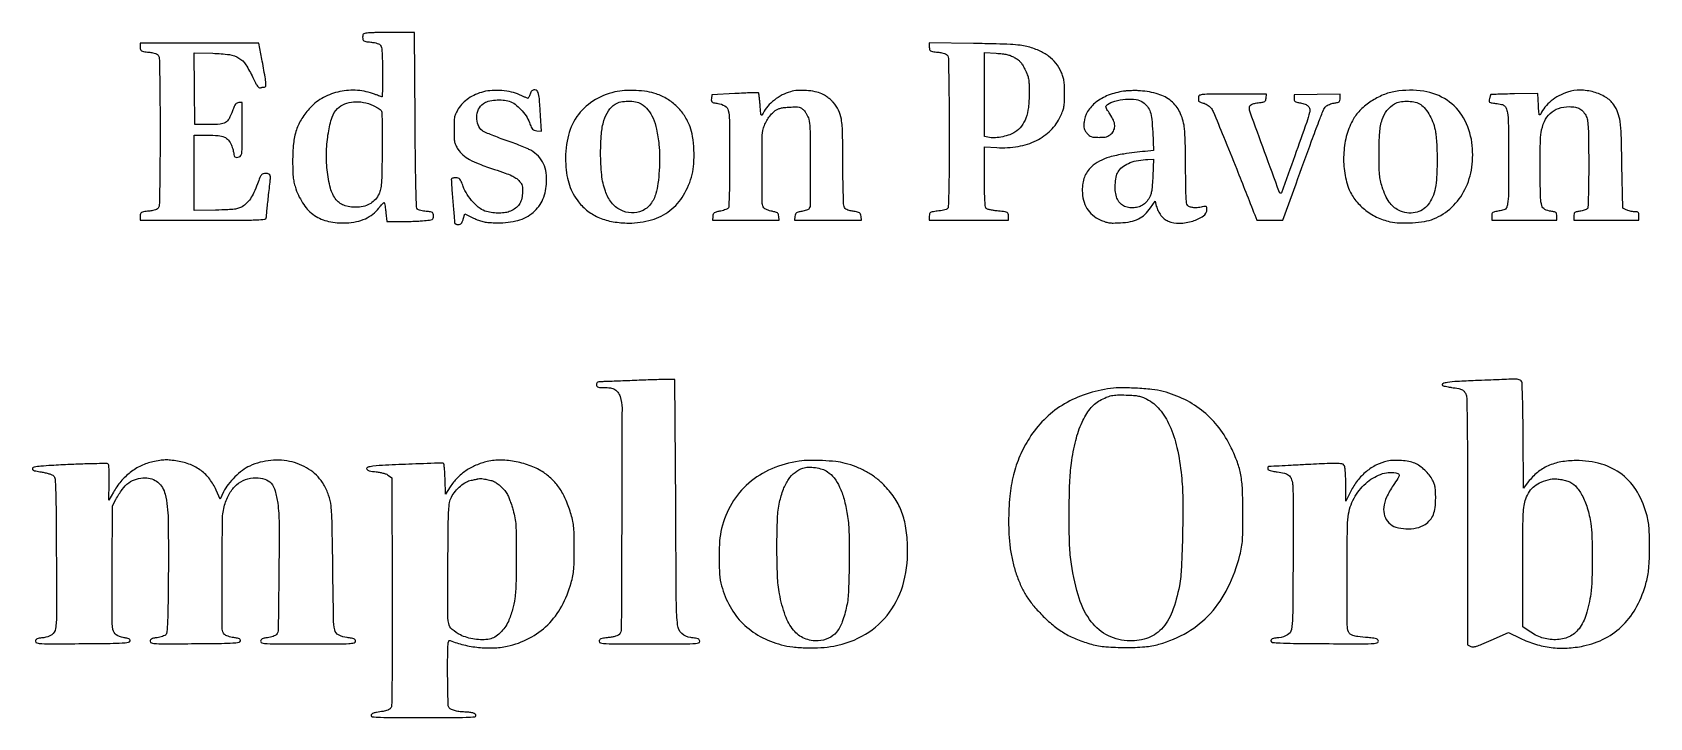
# Model space of a CAD drawing. Extents: x 297 to 6200, y 344 to 2732.
# Drawn here: x 1294 to 2436, y 2213 to 2697 of the extents above; entities that cross this region are included whole.
import ezdxf

# ---------------------------------------------------------------- set-up
doc = ezdxf.new("R2010")
doc.units = 0

msp = doc.modelspace()

# ---------------------------------------------------------------- linework, layer by layer
for points in [[(1533.25, 2696.273987, 0.007123), (1529.244239, 2695.979899, 0.096135), (1527.838418, 2695.57685, 0.219486), (1527.19801, 2694.764825, 0.058985), (1527, 2693.092185, 0.057871), (1527.191938, 2691.439398, 0.203599), (1527.811707, 2690.594584, 0.099683), (1529.15916, 2690.121809, 0.008973), (1532.727773, 2689.688647, -0.018919), (1535.299297, 2689.324484, -0.035751), (1537.327452, 2688.806647, -0.045456), (1538.82457, 2688.151847, -0.109502), (1539.727773, 2687.357615, -0.127345), (1540.343506, 2685.807223, -0.014508), (1540.706495, 2682.025944, -0.012665), (1540.934131, 2676.52543, -0.004008), (1541, 2668.30887, -0.001353), (1540.982035, 2661.671816, -0.002257), (1540.926563, 2656.084629, -0.000205), (1540.852535, 2651.101283, -0.410339), (1540.75, 2651.000504, -0.085977), (1540.562755, 2651.033331, -0.000638), (1539.081429, 2651.567949, -0.002377), (1537.385737, 2652.191516, -0.00152), (1535.420821, 2652.931522, 0.072074), (1523.366662, 2655.618466, 0.070223), (1510.933401, 2654.811712, 0.071665), (1499.433053, 2650.638536, 0.080696), (1490.094778, 2643.506698, 0.047946), (1484.092051, 2635.799523, 0.062087), (1480.263447, 2627.706542, 0.053992), (1478.207391, 2618.059483, 0.026492), (1477.58978, 2605.5, 0.006494), (1477.709666, 2598.375053, 0.021988), (1478.052495, 2593.736867, 0.030359), (1478.72662, 2589.999325, 0.024425), (1479.886743, 2586.082924, 0.063857), (1485.434516, 2575.007323, 0.096598), (1493.028941, 2567.399335, 0.096318), (1502.942926, 2563.188503, 0.063168), (1515.345419, 2562.151302, 0.040166), (1522.652958, 2563.05487, 0.055634), (1528.926714, 2565.095468, 0.060667), (1534.174313, 2568.289768, 0.062754), (1538.434791, 2572.618392, -0.014275), (1539.773168, 2574.271179, -0.025726), (1540.97473, 2575.533713, -0.026345), (1541.940276, 2576.356968, -0.448843), (1542.304479, 2576.286758, -0.087707), (1542.518858, 2575.719976, -0.005127), (1542.84411, 2573.895173, -0.007637), (1543.177594, 2571.701424, -0.00554), (1543.484401, 2569.25), (1544.196374, 2563), (1552.947309, 2563, 0.005983), (1556.854436, 2563.046755, 0.00387), (1561.375103, 2563.189979, 0.00389), (1565.79123, 2563.398529, 0.007341), (1569.349122, 2563.646736, 0.005302), (1574.299618, 2564.118127, 0.077572), (1575.98904, 2564.568223, 0.213856), (1576.74559, 2565.406453, 0.078375), (1577, 2567.019507, 0.056792), (1576.820908, 2568.591156, 0.197029), (1576.241482, 2569.409688, 0.106491), (1575.002523, 2569.86692, 0.011391), (1571.941137, 2570.231634, -0.019265), (1569.917062, 2570.505151, -0.02232), (1568.018418, 2570.924696, -0.022072), (1566.461591, 2571.416954, -0.109135), (1565.691137, 2571.908395, -0.190399), (1565.045594, 2573.396507, -0.001531), (1564.653073, 2586.500809, -0.003765), (1564.299014, 2604.792104, -0.00093), (1564, 2634.799532), (1563.5, 2696.5), (1551.5, 2696.571705, 0.002953), (1546.447385, 2696.572059, 0.002619), (1541.189063, 2696.513828, 0.002629), (1536.456092, 2696.411721, 0.008053)], [(1370, 2686.129166, 0.057424), (1370.196027, 2684.42795, 0.204424), (1370.830722, 2683.562432, 0.097541), (1372.219433, 2683.070721, 0.008295), (1375.990837, 2682.580546, -0.015547), (1378.888806, 2682.161069, -0.044077), (1380.859374, 2681.630649, -0.066418), (1382.178713, 2680.937607, -0.11629), (1382.990837, 2680.017122, -0.117494), (1383.457497, 2678.244945, -0.001178), (1383.735983, 2665.117007, -0.003309), (1383.937875, 2648.618149, -0.001404), (1384, 2626.5, -0.001404), (1383.937875, 2604.381851, -0.003309), (1383.735983, 2587.882993, -0.001178), (1383.457497, 2574.755055, -0.117494), (1382.990837, 2572.982878, -0.11629), (1382.178713, 2572.062393, -0.066418), (1380.859374, 2571.369351, -0.044077), (1378.888806, 2570.838931, -0.015547), (1375.990837, 2570.419454, 0.008295), (1372.219433, 2569.929279, 0.097541), (1370.830722, 2569.437568, 0.204424), (1370.196027, 2568.57205, 0.057424), (1370, 2566.870834), (1370, 2564), (1414.5, 2564, 0.000729), (1441.97938, 2564.040063, 0.009095), (1452.392914, 2564.259888, 0.01612), (1458.025111, 2564.663474, 0.382499), (1459.00999, 2565.75, -0.02244), (1459.070436, 2566.944021, -0.001146), (1459.449005, 2570.804688, -0.001827), (1459.926452, 2575.392707, -0.001323), (1460.490482, 2580.5, 0.001618), (1461.800553, 2592.427218, 0.052881), (1461.802002, 2595.32674, 0.270986), (1460.902878, 2596.54852, 0.102973), (1458.75, 2596.989163, 0.063788), (1456.77896, 2596.729993, 0.158357), (1455.56976, 2595.951093, 0.074473), (1454.540672, 2594.217733, 0.007145), (1452.748016, 2589.634102, -0.017789), (1450.202286, 2583.51232, -0.039943), (1447.74975, 2579.122722, -0.051553), (1445.103891, 2575.932342, -0.061145), (1441.996602, 2573.554066, -0.059327), (1439.472028, 2572.448925, -0.0418), (1436.438784, 2571.800643, -0.022204), (1431.843916, 2571.420214, -0.003983), (1423.25, 2571.160251), (1408, 2570.820502), (1408, 2597.410251), (1408, 2624), (1417.54966, 2624, -0.019197), (1425.035178, 2623.71249, -0.079299), (1429.426712, 2622.660838, -0.121921), (1432.268662, 2620.562687, -0.078054), (1434.376049, 2617.018181, -0.014529), (1434.997678, 2615.323406, -0.014327), (1435.522964, 2613.587537, -0.014343), (1435.895304, 2612.04269, -0.052003), (1436, 2611.038781, 0.072655), (1436.21962, 2609.535365, 0.183366), (1436.880532, 2608.671033, 0.155362), (1438.038409, 2608.379051, 0.048673), (1439.826459, 2608.664869, 0.206551), (1441.082434, 2609.645996, 0.097556), (1441.713699, 2611.645728, 0.026181), (1441.959517, 2615.812309, 0.001645), (1442, 2628.116631), (1442, 2647), (1439.633991, 2647, 0.108256), (1438.321439, 2646.712448, 0.121462), (1437.312145, 2645.907752, 0.064132), (1436.371336, 2644.294229, 0.01254), (1435.138158, 2641.158759, -0.033313), (1432.675354, 2635.58768, -0.140437), (1430.178305, 2632.970377, -0.114307), (1426.388922, 2631.788904, -0.018654), (1418.647948, 2631.5), (1408.5, 2631.5), (1408.232584, 2656.866338), (1407.965169, 2682.232676), (1421.232584, 2681.812465, -0.025262), (1432.982243, 2680.844751, -0.103437), (1439.692921, 2678.479768, -0.114445), (1444.535109, 2673.757429, -0.034318), (1449.519119, 2664.664992, 0.009207), (1451.343691, 2660.899626, 0.03663), (1452.669208, 2658.702634, 0.068375), (1453.735299, 2657.564285, 0.268174), (1454.649496, 2657.418994, -0.027538), (1455.341515, 2657.641693, -0.017164), (1456.172958, 2657.829329, -0.017212), (1457.008021, 2657.958281, -0.029706), (1457.709596, 2658, 0.34296), (1458.608944, 2658.699112, 0.085973), (1458.763196, 2660.679974, 0.020943), (1458.172439, 2665.006922, 0.001298), (1455.851382, 2677.75), (1453.772083, 2689), (1411.886041, 2689), (1370, 2689)], [(1927, 2686.224683, 0.052661), (1927.187646, 2684.447987, 0.206319), (1927.812022, 2683.568534, 0.100622), (1929.182558, 2683.074576, 0.008174), (1932.990837, 2682.580546, -0.015547), (1935.888806, 2682.161069, -0.044077), (1937.859374, 2681.630649, -0.066418), (1939.178713, 2680.937607, -0.11629), (1939.990837, 2680.017122, -0.117595), (1940.458061, 2678.241363, -0.001148), (1940.7362, 2664.91549, -0.003263), (1940.937957, 2648.168041, -0.00138), (1941, 2625.688186, -0.000944), (1940.948196, 2598.240389, -0.0052), (1940.738521, 2583.449052, -0.003408), (1940.431394, 2573.668142, -0.213107), (1939.68414, 2572.152822, -0.095319), (1938.840682, 2571.689122, -0.016566), (1937.085097, 2571.185308, -0.017473), (1934.956814, 2570.728568, -0.014867), (1932.68414, 2570.392696, 0.00922), (1929.144667, 2569.910383, 0.100818), (1927.804812, 2569.413954, 0.200606), (1927.189003, 2568.549639, 0.055832), (1927, 2566.862319), (1927, 2564), (1955, 2564), (1983, 2564), (1983, 2566.87079, 0.066269), (1982.770873, 2568.591971, 0.214939), (1982.056433, 2569.460923, 0.084701), (1980.463826, 2569.936595, 0.005758), (1975.75, 2570.45592, -0.011514), (1972.882271, 2570.805315, -0.014743), (1970.2625, 2571.265134, -0.012625), (1968.115617, 2571.764375, -0.11018), (1967.25, 2572.207575, -0.197153), (1966.613368, 2573.404584, -0.010868), (1966.276907, 2577.722962, -0.01112), (1966.059736, 2584.148824, -0.002886), (1966, 2594.496896), (1966, 2615.748902), (1974.75, 2615.278913, 0.054625), (1989.696082, 2616.108975, 0.073289), (2002.596051, 2620.254545, 0.081293), (2012.746361, 2627.493044, 0.089282), (2019.67293, 2637.38257, 0.020832), (2021.215655, 2641.122454, 0.044015), (2022.026387, 2644.150438, 0.034647), (2022.398176, 2647.699639, 0.008777), (2022.5, 2653.5, 0.008776), (2022.403806, 2658.979924, 0.029289), (2022.067469, 2662.560216, 0.039773), (2021.38445, 2665.454712, 0.030035), (2020.198776, 2668.5, 0.059853), (2016.313272, 2674.824579, 0.065498), (2011.141802, 2679.834365, 0.059134), (2004.389327, 2683.705756, 0.037198), (1995.769157, 2686.63995, 0.037155), (1991.165704, 2687.475017, 0.012393), (1984.336127, 2688.025223, 0.008059), (1974.288317, 2688.422176, 0.002141), (1958.25, 2688.728329), (1927, 2689.191034)], [(1987.04096, 2678.940237, -0.034714), (1989.400241, 2677.427566, -0.051921), (1991.201577, 2675.771907, -0.045277), (1992.785855, 2673.613893, -0.019786), (1994.5, 2670.5, -0.021042), (1996.20632, 2666.695123, -0.05134), (1997.045162, 2663.74354, -0.036935), (1997.406918, 2660.155149, -0.006804), (1997.493637, 2653.5, -0.02781), (1996.935725, 2643.580321, -0.059677), (1995.184064, 2636.132823, -0.075919), (1992.092782, 2630.4979, -0.079355), (1987.499887, 2626.140357, -0.067885), (1983.903215, 2624.335175, -0.031282), (1978.840102, 2622.949909, -0.031291), (1973.631454, 2622.205484, -0.066308), (1969.568897, 2622.421097), (1966, 2623.090626), (1966, 2652.670715), (1966, 2682.250803), (1974.29096, 2681.815639, -0.013036), (1978.559818, 2681.479801, -0.029316), (1981.763572, 2680.952269, -0.035993), (1984.444179, 2680.141335, -0.033766)], [(1612.248151, 2654.621553, 0.041651), (1606.747438, 2652.722932, 0.045605), (1601.812125, 2649.983308, 0.047881), (1597.670662, 2646.540128, 0.057007), (1594.526436, 2642.551984, 0.025172), (1592.801748, 2639.420307, 0.062064), (1591.955191, 2636.941467, 0.043646), (1591.589667, 2633.855265, 0.007664), (1591.5, 2628.005391, 0.007327), (1591.584464, 2622.242073, 0.041971), (1591.929531, 2619.206843, 0.064588), (1592.716145, 2616.880695, 0.032391), (1594.260111, 2614.183133, 0.064908), (1597.762188, 2610.143485, 0.0551), (1602.371334, 2606.874959, 0.036446), (1609.155484, 2603.731648, 0.010742), (1619.970232, 2599.911645, -0.005357), (1627.710969, 2597.270859, -0.022771), (1632.242776, 2595.434362, -0.038478), (1635.204964, 2593.787253, -0.064387), (1637.357659, 2591.92574, -0.030207), (1638.948521, 2589.912835, -0.086499), (1639.698623, 2588.302227, -0.069297), (1639.945629, 2586.335092, -0.014688), (1639.797315, 2582.874658, -0.048949), (1639.039673, 2578.461683, -0.082695), (1637.469331, 2575.063327, -0.085941), (1634.932701, 2572.443878, -0.056861), (1631.282119, 2570.371121, -0.064038), (1627.90118, 2569.417575, -0.03275), (1623.49992, 2569.057997, -0.031698), (1618.808062, 2569.280241, -0.038895), (1614.5, 2570.101881, -0.093968), (1609.94431, 2572.322768, -0.045164), (1605.087525, 2576.680115, -0.043596), (1600.809935, 2582.167386, -0.056402), (1597.964579, 2587.876992, 0.010468), (1596.585352, 2591.42692, 0.07442), (1595.63875, 2593.005825, 0.144073), (1594.546199, 2593.74685, 0.077606), (1592.925026, 2594, 0.024866), (1591.821414, 2593.945082, 0.032697), (1590.826981, 2593.779687, 0.034334), (1590.050828, 2593.540596, 0.181992), (1589.724478, 2593.25, 0.134286), (1589.591649, 2592.645427, 0.001517), (1589.81673, 2588.460938, 0.004548), (1590.136593, 2583.611787, 0.002934), (1590.591183, 2578, -0.000219), (1591.079476, 2572.35324, -0.000322), (1591.503062, 2567.392188, -0.000147), (1591.860397, 2563.160197, -0.006148), (1591.925722, 2562.25, 0.182084), (1592.138799, 2561.772315, 0.083382), (1592.700764, 2561.367188, 0.066068), (1593.513105, 2561.092294, 0.048627), (1594.459858, 2561, 0.073404), (1595.748691, 2561.190237, 0.13024), (1596.65688, 2561.749696, 0.092414), (1597.362805, 2562.838159, 0.024994), (1598.053202, 2564.783236), (1599.186687, 2568.566473), (1605.224802, 2565.573705, 0.02169), (1608.787717, 2563.996323, 0.038633), (1611.853358, 2563.060811, 0.032601), (1615.361143, 2562.517099, 0.011223), (1620.486977, 2562.177508, 0.065913), (1635.074637, 2563.463465, 0.106709), (1646.339385, 2568.659411, 0.11938), (1653.636567, 2577.530293, 0.096964), (1656.779787, 2589.470291, 0.046987), (1656.541556, 2597.457869, 0.078137), (1654.686627, 2603.916408, 0.085088), (1651.08708, 2609.117327, 0.066481), (1645.664389, 2613.350794, 0.030719), (1643.125443, 2614.636256, 0.006491), (1638.538628, 2616.544644, 0.006775), (1633.152523, 2618.619743, 0.006382), (1627.604408, 2620.591248, -0.006599), (1622.199224, 2622.514606, -0.008289), (1617.245554, 2624.445299, -0.006835), (1613.15402, 2626.184279, -0.062822), (1611.50312, 2627.176206, -0.134375), (1608.484967, 2631.254291, -0.102414), (1607.563709, 2636.757625, -0.100475), (1608.902581, 2642.263748, -0.124025), (1612.236562, 2646.339706, -0.099747), (1615.577732, 2647.91092, -0.037817), (1620.686472, 2648.762322, -0.037766), (1626.10787, 2648.838462, -0.064419), (1630.549063, 2647.983808, -0.079494), (1634.60284, 2645.886595, -0.044824), (1638.754838, 2642.203129, -0.043551), (1642.352103, 2637.648455, -0.056436), (1644.754587, 2632.903441, 0.013907), (1646.011663, 2629.790054, 0.082848), (1646.964105, 2628.326368, 0.129223), (1648.142397, 2627.568493, 0.053899), (1650.006114, 2627.177363), (1653.248804, 2626.854727), (1652.589663, 2637.677363, 0.003418), (1651.843476, 2648.6884, 0.036163), (1651.185293, 2653.139901, 0.118644), (1650.166562, 2655.220756, 0.223446), (1648.509927, 2656, 0.077524), (1647.380018, 2655.82375, 0.105227), (1646.486151, 2655.312951, 0.087301), (1645.76557, 2654.399284, 0.039572), (1645.149845, 2653, -0.011996), (1644.717842, 2651.850259, -0.018523), (1644.284586, 2650.88125, -0.01332), (1643.887207, 2650.125592, -0.27139), (1643.672862, 2650, -0.098962), (1643.364796, 2650.061577, -0.001679), (1641.764873, 2650.734093, -0.004225), (1639.906203, 2651.541326, -0.002789), (1637.78306, 2652.499041, 0.052407), (1632.11768, 2654.405551, 0.034255), (1625.296325, 2655.446364, 0.034078), (1618.337136, 2655.549382, 0.048983)], [(1705.058796, 2654.511251, 0.085693), (1689.578969, 2648.068319, 0.102317), (1678.245735, 2637.094233, 0.096461), (1671.756664, 2621.967809, 0.06833), (1670.341668, 2603.5, 0.02752), (1671.263121, 2595.522949, 0.03953), (1673.015522, 2588.63264, 0.042873), (1675.688093, 2582.546313, 0.042524), (1679.365748, 2576.987179, 0.063297), (1686.058259, 2570.433462, 0.062645), (1694.199827, 2565.735429, 0.057828), (1703.836018, 2562.93616, 0.042169), (1714.960099, 2562.011869, 0.06958), (1730.935012, 2564.268402, 0.094068), (1743.930567, 2570.818243, 0.094867), (1753.546222, 2581.623796, 0.071932), (1759.656335, 2596.303774, 0.049796), (1760.805033, 2603.838727, 0.024289), (1760.836244, 2613.574041, 0.024177), (1759.938254, 2623.128953, 0.057928), (1758.12674, 2630, 0.049961), (1754.114171, 2637.83428, 0.056951), (1748.772776, 2644.346244, 0.057165), (1742.118728, 2649.46635, 0.050958), (1734.221975, 2653.182185, 0.046878), (1727.88597, 2654.76161, 0.026274), (1719.97911, 2655.539587, 0.026132), (1711.912411, 2655.48546, 0.041142)], [(1828.950561, 2654.701535, 0.051906), (1823.130639, 2652.376165, 0.045652), (1817.639466, 2648.817012, 0.046692), (1813.013923, 2644.423862, 0.06206), (1809.771139, 2639.621114, -0.041347), (1808.885682, 2638.185183, -0.589257), (1808.411931, 2638.246822, -0.071213), (1808.098824, 2639.558836, -0.002219), (1807.613833, 2645.078472, 0.004361), (1807.316452, 2648.304346, 0.006695), (1806.997215, 2651.091567, 0.002717), (1806.680443, 2653.461706, 0.163201), (1806.490968, 2653.842365, 0.205067), (1806.087639, 2654.003868, 0.000928), (1801.406204, 2653.884421, 0.004151), (1796.054224, 2653.693457, 0.002584), (1789.78166, 2653.385007), (1773.5, 2652.5), (1773.190353, 2649.820217, 0.054787), (1773.181678, 2648.264234, 0.208909), (1773.649614, 2647.438914, 0.113745), (1774.785759, 2646.936164, 0.01177), (1777.690353, 2646.44789, -0.093753), (1782.781626, 2644.704189, -0.213454), (1785.135657, 2641.497681, -0.051354), (1785.901011, 2634.571825, -0.00186), (1786, 2607.967457, -0.001603), (1785.944371, 2590.613409, -0.007136), (1785.733634, 2580.426009, -0.005254), (1785.420369, 2573.54012, -0.210259), (1784.75, 2572.221876, -0.075685), (1783.989852, 2571.771593, -0.016192), (1782.545312, 2571.242127, -0.016572), (1780.814441, 2570.733513, -0.015116), (1779, 2570.323129, 0.018316), (1776.504572, 2569.741911, 0.09436), (1775.234761, 2569.122837, 0.142329), (1774.546831, 2568.210831, 0.062038), (1774.183578, 2566.723697), (1773.867155, 2564), (1797.5, 2564), (1821.132845, 2564), (1820.816422, 2566.723697, 0.061718), (1820.453842, 2568.212196, 0.1435), (1819.767884, 2569.119665, 0.094969), (1818.500568, 2569.730449, 0.018213), (1816, 2570.298327, -0.026751), (1814.185666, 2570.743052, -0.027879), (1812.454688, 2571.374144, -0.028986), (1811.030007, 2572.085884, -0.098138), (1810.25, 2572.765759, -0.163255), (1809.152349, 2575.923127, -0.001693), (1808.97363, 2599.633097, -0.003433), (1809.03477, 2622.16755, -0.065434), (1810.016032, 2629.117631, -0.044955), (1811.306391, 2632.537562, -0.035794), (1813.274563, 2635.957607, -0.036103), (1815.685366, 2639.026161, -0.048798), (1818.300734, 2641.391181, -0.056948), (1820.036296, 2642.393865, -0.043605), (1822.115999, 2643.089885, -0.032753), (1824.808267, 2643.552916, -0.013596), (1828.489957, 2643.83936, -0.008738), (1832.901688, 2643.984907, -0.056492), (1835.114505, 2643.768781, -0.095226), (1836.692054, 2643.101608, -0.048892), (1838.356953, 2641.733956, -0.044395), (1839.384693, 2640.505491, -0.024495), (1840.423677, 2638.84443, -0.024244), (1841.31925, 2637.043609, -0.03556), (1841.912153, 2635.377725, -0.064994), (1842.773006, 2629.314328, -0.001817), (1842.974118, 2602.828893, -0.000936), (1843.031736, 2575.222216, -0.142386), (1842.162168, 2572.228152, -0.132151), (1841.574458, 2571.688829, -0.027763), (1840.291506, 2571.109424, -0.027297), (1838.681658, 2570.586448, -0.022902), (1836.92748, 2570.205714, 0.01841), (1834.456749, 2569.692645, 0.098085), (1833.213788, 2569.111868, 0.146926), (1832.541046, 2568.22024, 0.059852), (1832.183578, 2566.727561), (1831.867155, 2564), (1855.5, 2564), (1879.132845, 2564), (1878.816422, 2566.745648, 0.064716), (1878.431715, 2568.290964, 0.158809), (1877.696837, 2569.184579, 0.090162), (1876.287533, 2569.76016, 0.012745), (1873.192787, 2570.331029, -0.01683), (1870.381239, 2570.873437, -0.066094), (1868.729745, 2571.487969, -0.102235), (1867.682817, 2572.355542, -0.078089), (1866.942787, 2573.650481, -0.081098), (1866.565421, 2575.498045, -0.002243), (1866.276944, 2583.701218, -0.004559), (1866.068399, 2593.377799, -0.003107), (1866, 2604.383598, 0.004686), (1865.803546, 2625.344699, 0.034722), (1864.924966, 2635.28455, 0.072937), (1862.935839, 2641.642857, 0.071222), (1859.193564, 2647.2198, 0.028603), (1857.467171, 2648.928975, 0.01953), (1855.327216, 2650.674177, 0.019728), (1853.124361, 2652.199521, 0.037122), (1851.218236, 2653.221058, 0.057698), (1846.436767, 2654.71321, 0.030218), (1840.244452, 2655.502669, 0.030197), (1833.97625, 2655.540358, 0.055567)], [(2064.147616, 2654.997739, 0.054427), (2053.384106, 2652.158748, 0.074516), (2044.677395, 2647.226746, 0.087263), (2038.798771, 2640.691609, 0.11619), (2036.240664, 2633.152842, 0.021526), (2036.099588, 2630.480738, 0.067817), (2036.324153, 2628.704019, 0.077777), (2036.994731, 2627.187749, 0.034696), (2038.303791, 2625.43321, 0.038495), (2039.930964, 2623.812268, 0.094099), (2041.393374, 2622.977116, 0.068949), (2043.327787, 2622.59795, 0.01397), (2046.832852, 2622.5, 0.015585), (2050.098794, 2622.601822, 0.053261), (2052.191274, 2622.958328, 0.072014), (2053.809978, 2623.679168, 0.0479), (2055.419436, 2624.924314, 0.100065), (2057.397036, 2627.711224, 0.121603), (2057.955076, 2630.855304, 0.092528), (2057.007488, 2634.552678, 0.039251), (2054.482289, 2639.026318, -0.006934), (2052.375935, 2642.252042, -0.075855), (2051.755868, 2643.666357, -0.202423), (2051.889038, 2644.627452, -0.099788), (2052.732289, 2645.558321, -0.096483), (2058.0489, 2648.083768, -0.044801), (2065.621568, 2649.317851, -0.044547), (2073.049549, 2649.191324, -0.134419), (2077.723023, 2647.360862, -0.064935), (2081.016445, 2644.165861, -0.088392), (2082.976886, 2640.530349, -0.055887), (2084.080488, 2635.263917, -0.012616), (2084.718214, 2626.125954), (2085.293949, 2613.180639), (2079.396974, 2612.583925, 0.011166), (2064.334133, 2610.719091, 0.034028), (2054.266013, 2608.535885, 0.050261), (2047.072842, 2605.646098, 0.071173), (2041.483622, 2601.617386, 0.047696), (2038.495832, 2598.133003, 0.061033), (2036.502187, 2594.409543, 0.057026), (2035.379178, 2590.114536, 0.035165), (2035.005577, 2584.899223, 0.060983), (2035.823019, 2578.154124, 0.077767), (2038.245697, 2572.385999, 0.079631), (2042.258549, 2567.734152, 0.067791), (2047.73997, 2564.261508, 0.022699), (2051.059455, 2562.920458, 0.048259), (2053.746177, 2562.256956, 0.038408), (2056.872333, 2562.041251, 0.009972), (2061.916709, 2562.181675, 0.036514), (2069.085014, 2563.051623, 0.066937), (2074.646994, 2564.940842, 0.073436), (2079.168738, 2568.08587, 0.053507), (2083.163728, 2572.73797), (2086.391257, 2577.429023), (2087.279535, 2574.001046, 0.049993), (2088.560362, 2570.52946, 0.053164), (2090.484408, 2567.457715, 0.056186), (2092.895468, 2565.011034, 0.071295), (2095.616538, 2563.386861, 0.105478), (2103.614167, 2561.885209, 0.067933), (2112.960151, 2563.395704, 0.075606), (2120.50023, 2567.008412, 0.248179), (2123, 2571.734443, 0.039306), (2122.892275, 2573.102667, 0.236905), (2122.489046, 2573.664658, 0.160076), (2121.678992, 2573.800149, 0.016521), (2119.75, 2573.439613, -0.030567), (2116.140598, 2572.869356, -0.052259), (2113.093451, 2572.896295, -0.067145), (2110.752352, 2573.487479, -0.140407), (2109.280936, 2574.630475, -0.135049), (2108.633088, 2576.336614, -0.010767), (2108.278288, 2581.195478, -0.009966), (2108.051002, 2588.425276, -0.002661), (2107.979893, 2599.94113, 0.003516), (2107.905116, 2609.424985, 0.004091), (2107.696878, 2618.438742, 0.003643), (2107.402845, 2626.059089, 0.024441), (2107.044671, 2629.829057, 0.076148), (2103.818726, 2640.422685, 0.109334), (2097.783182, 2648.113291, 0.099461), (2088.592319, 2653.007619, 0.054545), (2076, 2655.326022, 0.015023), (2073.121038, 2655.450031, 0.010174), (2069.837112, 2655.425915, 0.010257), (2066.662481, 2655.272768, 0.020108)], [(2117, 2651, -0.00021), (2116.999656, 2650.179297, -0.000216), (2116.998624, 2649.367188, -0.000209), (2116.997132, 2648.663512, -0.000927), (2116.995316, 2648.25, 0.257846), (2117.178978, 2647.912568, 0.030949), (2117.948071, 2647.486636, 0.030621), (2118.998668, 2647.063767, 0.020434), (2120.245316, 2646.704507, -0.043547), (2121.644476, 2646.23033, -0.028721), (2123.15892, 2645.458724, -0.028895), (2124.555972, 2644.530549, -0.048604), (2125.593559, 2643.580617, -0.084487), (2127.390156, 2640.738843, -0.001345), (2134.707673, 2623.062983, -0.002948), (2144.027936, 2599.990794, -0.001125), (2156.747464, 2567.75), (2158.217159, 2564), (2167.388371, 2564), (2176.559583, 2564), (2185.896182, 2589.75, -0.000543), (2196.927236, 2620.070434, -0.004515), (2202.067588, 2633.766582, -0.006383), (2205.281624, 2641.793866, -0.093887), (2206.943266, 2644.325473, -0.074579), (2207.909415, 2645.065841, -0.030483), (2209.406659, 2645.778096, -0.029322), (2211.136319, 2646.359853, -0.033136), (2212.853251, 2646.707142, 0.017514), (2215.274593, 2647.118689, 0.123232), (2216.343607, 2647.633249, 0.17618), (2216.851325, 2648.503414, 0.04488), (2217, 2650.15644), (2217, 2653.049543), (2200.75, 2652.774771), (2184.5, 2652.5), (2184.5, 2650.027676, 0.072183), (2184.695886, 2648.677869, 0.166208), (2185.282481, 2647.852078, 0.097884), (2186.487443, 2647.30148, 0.016224), (2189, 2646.789487, -0.049878), (2192.33374, 2645.873124, -0.11087), (2194.511814, 2644.418683, -0.143265), (2195.531279, 2642.444124, -0.109269), (2195.468538, 2640, -0.02411), (2193.445886, 2633.260071, -0.000994), (2184.987132, 2609.479749, -0.000117), (2175.648889, 2583.410526, -0.316636), (2175.06562, 2583, -0.314361), (2174.244113, 2583.57314, -0.000187), (2163.697782, 2612.277454, -0.000486), (2153.484744, 2640.190669, -0.091205), (2152.976274, 2643.190983, -0.132872), (2153.394443, 2644.654979, -0.134378), (2154.492372, 2645.701051, -0.075198), (2156.533196, 2646.432039, -0.019373), (2160, 2646.974059, 0.016705), (2162.577587, 2647.362979, 0.103902), (2163.806737, 2647.86855, 0.160031), (2164.464106, 2648.722348, 0.056111), (2164.816422, 2650.25), (2165.132845, 2653), (2141.066422, 2653, 0.001237), (2125.544113, 2652.961586, 0.019493), (2120.258303, 2652.729224, 0.071227), (2117.800995, 2652.16648, 0.310283)], [(2256, 2654.857632, 0.057255), (2247.386337, 2652.398456, 0.046797), (2238.908939, 2647.920092, 0.047707), (2231.596495, 2642.068547, 0.067726), (2226.461639, 2635.524753, 0.064512), (2221.820136, 2624.584575, 0.050718), (2219.62601, 2611.882676, 0.049899), (2220.019677, 2598.769301, 0.057136), (2223.046275, 2586.605866, 0.073667), (2227.424644, 2578.687424, 0.059296), (2234.208444, 2571.700021, 0.057229), (2242.712078, 2566.280663, 0.058596), (2252.156477, 2562.982238, 0.046664), (2259.169627, 2562.096119, 0.023982), (2268.03248, 2562.23378, 0.023892), (2276.688204, 2563.200828, 0.055864), (2282.957637, 2564.940329, 0.093729), (2295.80352, 2573.159147, 0.087568), (2305.125822, 2585.679368, 0.081979), (2310.017246, 2601.394977, 0.069169), (2310.017817, 2618.833354, 0.094556), (2304.131756, 2636.208057, 0.117396), (2292.544616, 2648.673165, 0.110896), (2276.018824, 2655.031111, 0.07768)], [(2377.623988, 2654.427443, 0.045066), (2371.473305, 2651.827102, 0.047571), (2366.006658, 2648.205357, 0.050335), (2361.607554, 2643.846691, 0.066388), (2358.627, 2639.059172, -0.128937), (2358.046452, 2638.342322, -0.526493), (2357.610398, 2638.494425, -0.048353), (2357.318382, 2640.202623, -0.003426), (2357, 2645.032075), (2356.5, 2653.5), (2340, 2653.160222, 0.000901), (2333.661556, 2653.018271, 0.001479), (2328.297315, 2652.872586, 0.00013), (2323.494062, 2652.726664, 0.185924), (2323.331284, 2652.658172, 0.127178), (2323.244602, 2652.517382, 0.002843), (2323.013014, 2651.750237, 0.00624), (2322.756712, 2650.841901, 0.004158), (2322.484735, 2649.795201, 0.045754), (2322.231153, 2648.166556, 0.247234), (2322.585779, 2647.376128, 0.124534), (2323.638136, 2646.910551, 0.009213), (2326.775402, 2646.435406, -0.01981), (2330.994617, 2645.704632, -0.115104), (2333.023389, 2644.748745, -0.142476), (2334.201282, 2643.092652, -0.036111), (2335.068458, 2639.871757, -0.045532), (2335.745487, 2633.110851, -0.001744), (2335.879771, 2607.851482, -0.001858), (2335.832337, 2582.72065, -0.041849), (2335.186161, 2575.5, -0.027158), (2334.616405, 2573.035609, -0.150238), (2333.879566, 2571.910342, -0.116271), (2332.54385, 2571.246404, -0.013452), (2329.24379, 2570.567511, 0.011663), (2326.100862, 2569.932657, 0.099873), (2324.798026, 2569.348151, 0.181034), (2324.190968, 2568.445008, 0.058469), (2324, 2566.817511), (2324, 2564), (2347, 2564), (2370, 2564), (2370, 2566.868331, 0.045808), (2369.85, 2568.502169, 0.175903), (2369.341003, 2569.36821, 0.122456), (2368.271234, 2569.881683, 0.017621), (2365.862417, 2570.291628, -0.089696), (2361.540383, 2571.6868, -0.201528), (2359.409072, 2574.31213, -0.063823), (2358.54572, 2579.776268, -0.003765), (2358.180704, 2596.591008, -0.004498), (2358.133538, 2605.696312, -0.005096), (2358.255867, 2614.429455, -0.004661), (2358.504518, 2621.844784, -0.027908), (2358.88495, 2625.688912, -0.065476), (2361.213195, 2633.629568, -0.101378), (2365.339681, 2639.433668, -0.107437), (2371.219085, 2642.931104, -0.080821), (2378.666687, 2644.142857, -0.043814), (2383.066578, 2643.756558, -0.08663), (2386.352053, 2642.564802, -0.0952), (2388.841646, 2640.422189, -0.06201), (2390.818496, 2637.172219, -0.0738), (2391.7133, 2634.004249, -0.019699), (2392.178097, 2628.769344, -0.0105), (2392.420343, 2620.170264, -0.001667), (2392.48497, 2603.302176, -0.002157), (2392.431714, 2589.345902, -0.006853), (2392.227974, 2580.016307, -0.00409), (2391.931254, 2573.233834, -0.185209), (2391.371084, 2571.973261, -0.095942), (2390.672861, 2571.500625, -0.023353), (2389.363219, 2571.012056, -0.023087), (2387.781539, 2570.58417, -0.021179), (2386.121084, 2570.289415, 0.017767), (2383.72406, 2569.880758, 0.122726), (2382.657366, 2569.367298, 0.175583), (2382.149586, 2568.501296, 0.045706), (2382, 2566.868331), (2382, 2564), (2405, 2564), (2428, 2564), (2428, 2567, 0.031514), (2427.891824, 2568.714622, 0.176015), (2427.477938, 2569.520465, 0.161668), (2426.62136, 2569.910516, 0.025557), (2424.75, 2570.014742, -0.031867), (2423.323084, 2570.112277, -0.021683), (2421.720313, 2570.396189, -0.021902), (2420.191299, 2570.806996, -0.040412), (2419, 2571.292585), (2416.5, 2572.555687), (2415.972632, 2603.027843, 0.003142), (2415.471928, 2624.25054, 0.02675), (2414.679007, 2633.740674, 0.058647), (2413.095412, 2639.840499, 0.056414), (2410.125003, 2645.492543, 0.108964), (2404.45727, 2650.848698, 0.068051), (2396.024234, 2654.455726, 0.065197), (2386.503411, 2655.778731, 0.079612)], [(1534.421163, 2644.932054, -0.013344), (1536.215601, 2644.029344, -0.014598), (1537.905394, 2643.057399, -0.014146), (1539.297815, 2642.146207, -0.067684), (1539.99549, 2641.505434, -0.162667), (1540.51994, 2640.154147, -0.004819), (1540.754649, 2633.991641, -0.00736), (1540.8701, 2625.570665, -0.002508), (1540.796397, 2613.341632, -0.001786), (1540.568259, 2597.73091, -0.013265), (1540.236255, 2590.310635, -0.028349), (1539.66085, 2585.837162, -0.069213), (1538.609273, 2582.693554, -0.060202), (1535.994887, 2578.714239, -0.076931), (1532.688719, 2575.839555, -0.073976), (1528.561065, 2574.023629, -0.05084), (1523.509235, 2573.181485, -0.091993), (1514.671392, 2574.246067, -0.146789), (1508.41712, 2578.477671, -0.108483), (1504.328145, 2586.560676, -0.037239), (1501.995376, 2599.544592, -0.033538), (1501.517491, 2612.713254, -0.033976), (1502.810417, 2625.769694, -0.035347), (1505.465561, 2636.748131, -0.127852), (1509.267363, 2642.781449, -0.091676), (1514.363172, 2646.057406, -0.07595), (1520.643057, 2647.573577, -0.070309), (1527.538942, 2647.193252, -0.061056)], [(1723.63417, 2646.081401, -0.083949), (1728.435721, 2641.911752, -0.069347), (1731.981554, 2636.125004, -0.052781), (1734.48771, 2628.186843, -0.023819), (1736.15045, 2617.383714, -0.024755), (1736.625381, 2608.848336, -0.017046), (1736.354098, 2599.163433, -0.017202), (1735.459784, 2589.924029, -0.036404), (1734.005446, 2582.882369, -0.09431), (1730.2389, 2575.365482, -0.121387), (1724.233748, 2570.542722, -0.124483), (1716.79747, 2569.133024, -0.102336), (1708.975265, 2571.25, -0.11295), (1702.703828, 2576.460006, -0.079684), (1698.346286, 2584.559086, -0.057873), (1695.798617, 2596.007927, -0.025841), (1695, 2611.449864, -0.020438), (1695.549482, 2624.887077, -0.052125), (1697.349397, 2634.457688, -0.0744), (1700.526393, 2641.231031, -0.103878), (1705.284283, 2645.906658, -0.092244), (1709.187773, 2647.491603, -0.048089), (1714.42854, 2648.04723, -0.048071), (1719.68404, 2647.591253, -0.091494)], [(2273.015602, 2646.157028, -0.091536), (2276.35399, 2643.517181, -0.04404), (2279.585293, 2639.095889, -0.0408), (2282.30257, 2633.632785, -0.040454), (2284.105819, 2627.785517, -0.028445), (2284.691213, 2624.1901, -0.010347), (2285.123744, 2619.042809, -0.009328), (2285.39807, 2612.88043, -0.006729), (2285.483219, 2606, -0.013541), (2285.161065, 2594.564157, -0.035809), (2284.126184, 2586.448388, -0.049447), (2282.238699, 2580.28625, -0.063173), (2279.279206, 2575.143895, -0.092284), (2275.162246, 2571.397165, -0.091349), (2269.958453, 2569.366152, -0.086812), (2264.145077, 2569.268888, -0.073728), (2258.279116, 2571.106928, -0.065238), (2254.592266, 2573.528404, -0.061359), (2251.566403, 2576.863593, -0.050614), (2249.008107, 2581.404106, -0.026289), (2246.717822, 2587.5, -0.024146), (2245.53627, 2591.967748, -0.029537), (2244.885556, 2596.238446, -0.018886), (2244.580163, 2601.848863, -0.004153), (2244.5, 2611.5, -0.016956), (2244.990971, 2625.973464, -0.059468), (2246.71868, 2635.123953, -0.091878), (2250.036021, 2641.363594, -0.088055), (2255.411303, 2646.109054, -0.089731), (2259.087776, 2647.529136, -0.046759), (2263.99494, 2648.002543, -0.046329), (2269.004289, 2647.551149, -0.076161)], [(2084.784188, 2595.093947, -0.006717), (2084.451148, 2588.99995, -0.02208), (2084.000205, 2584.997133, -0.033519), (2083.35307, 2582.148064, -0.059917), (2082.39692, 2579.948478, -0.049183), (2080.064207, 2576.735833, -0.074374), (2077.416664, 2574.52386, -0.07685), (2074.305553, 2573.229972, -0.056464), (2070.595001, 2572.752696, -0.062526), (2066.594665, 2573.193599, -0.09191), (2063.37029, 2574.625664, -0.093477), (2060.91073, 2577.096498, -0.066763), (2059.162436, 2580.595512, -0.066471), (2058.282367, 2584.99819, -0.0381), (2058.345383, 2590.422992, -0.038119), (2059.193769, 2595.55027, -0.100412), (2060.773585, 2598.9031, -0.081744), (2064.159526, 2602.167888, -0.058666), (2068.813142, 2604.631344, -0.050613), (2074.605168, 2606.225143, -0.034816), (2081.387269, 2606.890434), (2085.274537, 2607)], [(1720.5, 2450.976018, -0.000779), (1713.916015, 2450.696126, -0.000791), (1707.364063, 2450.438213, -0.000769), (1701.664167, 2450.231649, -0.003256), (1698.25, 2450.135426, 0.00824), (1694.646652, 2449.997911, 0.06876), (1693.048178, 2449.687295, 0.180568), (1692.286873, 2449.063405, 0.132516), (1692, 2448, 0.114711), (1692.244136, 2446.949872, 0.189086), (1692.908093, 2446.34339, 0.080412), (1694.279, 2446.056991, 0.010666), (1697.25, 2445.985258, -0.036316), (1701.859738, 2445.636987, -0.090173), (1705.051815, 2444.551222, -0.111495), (1707.249624, 2442.585159, -0.075449), (1708.772643, 2439.574312, -0.079981), (1710.094699, 2431.280715, -0.000484), (1709.901337, 2354.367771, -0.000243), (1709.588643, 2275.57908, -0.17382), (1708.188112, 2271.726236, -0.117542), (1707.254073, 2271.025083, -0.031263), (1705.490966, 2270.386664, -0.027403), (1703.184081, 2269.846246, -0.017161), (1700.438112, 2269.456469, 0.00954), (1696.942686, 2269.014542, 0.058908), (1695.196053, 2268.545181, 0.139338), (1694.326639, 2267.874463, 0.160561), (1694, 2266.883503, 0.361775), (1694.954536, 2265.736926, 0.032333), (1698.961965, 2265.263264, 0.012401), (1706.931752, 2265.038413, 0.000851), (1729.5, 2265, 0.000851), (1752.068248, 2265.038413, 0.012401), (1760.038035, 2265.263264, 0.032333), (1764.045464, 2265.736926, 0.361775), (1765, 2266.883503, 0.160066), (1764.674591, 2267.873946, 0.13953), (1763.808351, 2268.544367, 0.059134), (1762.068824, 2269.013177, 0.009609), (1758.591859, 2269.45326, -0.165255), (1752.339449, 2272.352855, -0.175801), (1749.342872, 2278.386415, -0.026257), (1748.475374, 2292.727216, -0.000569), (1748, 2362.854646), (1747.5, 2451.5), (1742, 2451.590592, 0.009368), (1738.907093, 2451.583585, 0.001894), (1733.415625, 2451.44743, 0.001998), (1727.028932, 2451.239321, 0.001869)], [(2052.798418, 2444.98658, 0.046307), (2035.682518, 2440.624466, 0.055077), (2020.695287, 2433.345275, 0.056657), (2007.998481, 2423.174661, 0.053858), (1997.662592, 2410.25154, 0.039541), (1990.966826, 2397.636531, 0.041309), (1986.454856, 2384.305477, 0.03726), (1983.880939, 2369.247432, 0.02333), (1983.019809, 2351.38099, 0.01614), (1983.351538, 2340.602652, 0.021879), (1984.389656, 2330.919148, 0.023412), (1986.189589, 2321.917965, 0.02399), (1988.811885, 2313.198904, 0.024159), (1992.159132, 2305.019313, 0.035037), (1995.945125, 2298.19946, 0.033114), (2000.813489, 2291.701973, 0.018725), (2007.499748, 2284.476859, 0.028523), (2015.225705, 2277.567803, 0.037107), (2023.065928, 2272.22211, 0.037041), (2031.621849, 2268.087041, 0.028263), (2041.5, 2264.817473, 0.045655), (2051.693443, 2263.047927, 0.019866), (2065.439755, 2262.485243, 0.019824), (2079.137729, 2263.012312, 0.047566), (2089.135651, 2264.761077, 0.066854), (2109.221033, 2273.294022, 0.074738), (2125.501492, 2286.579319, 0.070639), (2137.824762, 2304.743134, 0.051596), (2146.241369, 2327.660089, 0.019094), (2147.45723, 2333.345393, 0.025123), (2148.104067, 2338.60938, 0.015604), (2148.387274, 2345.542476, 0.003072), (2148.430579, 2358, 0.00996), (2148.067478, 2374.072919, 0.03451), (2146.910534, 2384.406245, 0.04346), (2144.504158, 2393.19144, 0.023628), (2140.127934, 2403.5, 0.05055), (2131.548598, 2417.50182, 0.057458), (2120.650493, 2428.841783, 0.057517), (2107.467911, 2437.39532, 0.05082), (2092.129567, 2443.153085, 0.038486), (2084.106645, 2444.618153, 0.014277), (2072.653622, 2445.480294, 0.014342), (2061.124711, 2445.686703, 0.036571)], [(2312.519368, 2450.816665, 0.003951), (2299.67187, 2450.201807, 0.021875), (2292.789237, 2449.514944, 0.056733), (2289.461059, 2448.641843, 0.541862), (2289.21102, 2447.455647, 0.135378), (2289.674259, 2447.192699, 0.007206), (2291.339107, 2446.79806, 0.010881), (2293.359037, 2446.395801, 0.007678), (2295.644353, 2446.028272, -0.011324), (2300.79273, 2445.16175, -0.070904), (2303.310674, 2444.296576, -0.124547), (2304.810381, 2442.980293, -0.066898), (2305.930124, 2440.770602, -0.080167), (2306.45659, 2437.800564, -0.000881), (2306.738064, 2417.228712, -0.002219), (2306.940385, 2390.185412, -0.000761), (2307, 2351.011292), (2307, 2264.32103), (2309.260959, 2263.290868, 0.13145), (2310.981881, 2263.002321, 0.049402), (2313.399965, 2263.477404, 0.025982), (2317.099709, 2264.805632, 0.004963), (2323.662882, 2267.631332), (2335.803845, 2273.001958), (2344.151922, 2268.998859, 0.03891), (2354.959355, 2264.815105, 0.042726), (2365.952584, 2262.515931, 0.042593), (2377.207025, 2262.114673, 0.038226), (2388.792158, 2263.581138, 0.070046), (2404.169308, 2269.058534, 0.077523), (2416.849282, 2278.436216, 0.073634), (2426.548893, 2291.676327, 0.055375), (2433.163875, 2308.5, 0.045564), (2434.865968, 2318.244705, 0.017521), (2435.509702, 2331.983319, 0.017466), (2435.192258, 2345.696177, 0.047191), (2433.715519, 2355.311803, 0.070243), (2426.844691, 2372.172738, 0.095857), (2416.071406, 2384.497227, 0.095995), (2401.491412, 2391.901957, 0.070636), (2383.5, 2394.391143, 0.0426), (2372.841993, 2393.443218, 0.061866), (2363.823944, 2390.678984, 0.066585), (2356.247231, 2385.992098, 0.060293), (2349.87738, 2379.335721), (2346.5, 2374.827526), (2346.237666, 2412.076161, 0.001802), (2346.057776, 2428.971561, 0.005326), (2345.768767, 2440.574889, 0.002639), (2345.414619, 2449.243473, 0.163077), (2344.865222, 2450.662398, 0.127194), (2344.113197, 2451.20502, 0.042116), (2342.797868, 2451.594426, 0.035761), (2341.101108, 2451.819981, 0.023418), (2339.127555, 2451.847297, 0.001297), (2336.225231, 2451.743986, 0.000135), (2329.402534, 2451.481559, 0.000167), (2321.274956, 2451.164022, 0.000134)], [(2080.563455, 2437.766382, -0.101599), (2089.567762, 2430.505777, -0.066218), (2096.655927, 2419.135655, -0.052159), (2101.820347, 2403.602665, -0.028528), (2105.015448, 2383.768493, -0.023441), (2105.910194, 2367.751338, -0.007016), (2105.785396, 2343.295389, -0.006411), (2105.013469, 2319.148031, -0.033908), (2103.527136, 2306, -0.044783), (2098.452214, 2287.653317, -0.100823), (2090.815977, 2275.482436, -0.126088), (2080.26897, 2268.889932, -0.093741), (2066.579384, 2267.227378, -0.113537), (2051.697401, 2271.703808, -0.112203), (2040.192417, 2282.246158, -0.082811), (2032.003618, 2299.626069, -0.036902), (2026.927781, 2324.5, -0.026021), (2025.927031, 2337.729902, -0.007449), (2025.750713, 2358.30138, -0.007538), (2026.192623, 2378.94477, -0.024284), (2027.35887, 2392.626182, -0.026759), (2030.394212, 2408.659445, -0.046356), (2034.826371, 2421.463132, -0.058), (2040.520597, 2430.92458, -0.10352), (2047.398444, 2436.798762, -0.02251), (2051.982664, 2439.044579, -0.051399), (2055.648513, 2440.210029, -0.045026), (2059.762199, 2440.68568, -0.01394), (2066, 2440.668496, -0.009838), (2071.223271, 2440.405506, -0.031689), (2074.66969, 2439.943219, -0.04144), (2077.505167, 2439.129306, -0.028441)], [(1379, 2393.607483, 0.056338), (1370.658799, 2390.734662, 0.053375), (1363.003889, 2386.031983, 0.05214), (1356.362003, 2379.697339, 0.049017), (1351.017279, 2372), (1347.948198, 2366.5), (1348.142417, 2378.781682, 0.00708), (1348.150301, 2383.551161, 0.010624), (1348.009829, 2387.711224, 0.00582), (1347.77838, 2391.179101, 0.185599), (1347.418318, 2391.933508, 0.193237), (1346.557074, 2392.274209, 0.001681), (1339.353829, 2392.213475, 0.005393), (1330.871778, 2392.021928, 0.003134), (1320.692812, 2391.618311, 0.002114), (1307.232725, 2390.94304, 0.01114), (1299.858217, 2390.376805, 0.013058), (1295.229468, 2389.79506, 0.218775), (1293.970024, 2388.966484, 0.25782), (1293.928278, 2388.186659, 0.182762), (1294.578184, 2387.571307, 0.053176), (1296.335617, 2387.046278, 0.007407), (1300.086079, 2386.40542, -0.017223), (1302.961754, 2385.855747, -0.021442), (1305.586847, 2385.139997, -0.021958), (1307.709597, 2384.357975, -0.097394), (1308.808866, 2383.620271, -0.179256), (1309.843413, 2381.369372, -0.010212), (1310.275421, 2373.614795, -0.006847), (1310.566743, 2360.089188, -0.000688), (1310.775378, 2327.821634, -0.00106), (1310.900881, 2285.54681, -0.038021), (1310.166755, 2275.797279, -0.205387), (1307.516957, 2271.535847, -0.124816), (1301.877398, 2269.406619, 0.011105), (1298.73494, 2268.980219, 0.063128), (1297.118001, 2268.50972, 0.140995), (1296.304338, 2267.839004, 0.151458), (1296, 2266.857353, 0.35803), (1296.929671, 2265.725464, 0.036723), (1300.624683, 2265.271892, 0.013265), (1308.062384, 2265.106754, 0.000899), (1329.236592, 2265.236519, 0.001139), (1348.849452, 2265.43668, 0.011112), (1357.138684, 2265.724481, 0.018912), (1361.745507, 2266.162283, 0.322573), (1362.790419, 2267.148759, 0.179682), (1362.651267, 2267.981947, 0.149039), (1361.991775, 2268.601077, 0.066703), (1360.596332, 2269.070853, 0.013713), (1358.027844, 2269.49617, -0.120768), (1353.078986, 2271.455896, -0.200926), (1350.744876, 2275.205437, -0.04042), (1350.077341, 2283.591096, -0.001277), (1350.211392, 2317.860036), (1350.5, 2362.5), (1352.864221, 2367, -0.03805), (1357.285965, 2374.05577, -0.07456), (1361.960299, 2378.736461, -0.087513), (1367.257092, 2381.37827, -0.072143), (1373.51359, 2382.285714, -0.175568), (1382.443232, 2379.050466, -0.163717), (1387.545652, 2370.747849, -0.053082), (1389.685676, 2353.064749, -0.005643), (1389.813728, 2311.554951, -0.00139), (1389.596373, 2291.762891, -0.007017), (1389.289201, 2280.714366, -0.006721), (1388.892249, 2273.539664, -0.157393), (1388.144529, 2271.672693, -0.103074), (1387.29962, 2271.000262, -0.029219), (1385.749459, 2270.329515, -0.028111), (1383.867636, 2269.760276, -0.026419), (1381.894529, 2269.391621, 0.015367), (1379.374773, 2268.978218, 0.071234), (1377.985169, 2268.49357, 0.139191), (1377.265624, 2267.817296, 0.135771), (1377, 2266.857122, 0.354162), (1377.911929, 2265.731162, 0.039582), (1381.423602, 2265.27148, 0.013894), (1388.534445, 2265.106112, 0.000946), (1408.736616, 2265.235953, 0.001202), (1427.433081, 2265.436455, 0.01162), (1435.366203, 2265.725076, 0.020342), (1439.759366, 2266.167115, 0.320263), (1440.790443, 2267.148759, 0.179682), (1440.651278, 2267.981946, 0.149036), (1439.991774, 2268.601075, 0.066702), (1438.596323, 2269.070854, 0.013713), (1436.027844, 2269.49617, -0.02221), (1433.975057, 2269.872027, -0.023656), (1432.007236, 2270.422586, -0.024104), (1430.370606, 2271.054194, -0.092485), (1429.474017, 2271.66884, -0.198033), (1427.858667, 2275.550048, -0.001164), (1427.816637, 2315.289078, -0.002685), (1428.066629, 2352.934991, -0.069276), (1429.589963, 2362.990982, -0.056283), (1433.097296, 2371.260761, -0.084536), (1438.027962, 2377.330249, -0.093864), (1444.263563, 2381.006515, -0.086598), (1451.594055, 2382.285714, -0.077147), (1457.974616, 2381.29534, -0.138823), (1462.359657, 2378.398143, -0.108527), (1465.246023, 2373.049323, -0.036578), (1467.064645, 2364.325066, -0.032716), (1468.013828, 2350.175288, -0.002876), (1467.863724, 2314.259513, -0.000783), (1467.413708, 2275.116864, -0.171666), (1466.144529, 2271.672902, -0.103078), (1465.299613, 2271.00039, -0.029223), (1463.749459, 2270.329576, -0.028115), (1461.867636, 2269.760291, -0.026423), (1459.894529, 2269.391621, 0.01544), (1457.38363, 2268.979292, 0.070591), (1455.990688, 2268.49502, 0.137705), (1455.26721, 2267.822076, 0.137834), (1455, 2266.871169, 0.358485), (1455.93029, 2265.740387, 0.03455), (1459.725811, 2265.263964, 0.013034), (1467.295351, 2265.038848, 0.000916), (1488.5, 2265, 0.000897), (1509.857417, 2265.038336, 0.013281), (1517.346308, 2265.264193, 0.036854), (1521.063455, 2265.751616, 0.355633), (1522, 2266.901813, 0.149855), (1521.695082, 2267.896341, 0.141971), (1520.879652, 2268.574496, 0.063206), (1519.253382, 2269.05174, 0.010914), (1516.067577, 2269.492157, -0.09012), (1510.056063, 2271.320827, -0.226499), (1507.352459, 2274.875341, -0.046993), (1506.469052, 2282.811376, -0.001248), (1505.958203, 2318.168259, 0.001706), (1505.462061, 2350.460874, 0.021978), (1504.705921, 2362.500205, 0.057074), (1503.018973, 2370.01944, 0.048881), (1499.616677, 2377.391118, 0.10777), (1490.366933, 2387.424078, 0.091409), (1477.231877, 2393.431724, 0.086429), (1462.14645, 2394.553555, 0.082973), (1447.337568, 2390.554267, 0.054542), (1442.239307, 2387.509912, 0.032495), (1436.883288, 2382.885226, 0.032373), (1432.131275, 2377.562937, 0.05094), (1428.867155, 2372.383496), (1426.328733, 2367.266992), (1423.561568, 2373.618841, 0.06081), (1419.049671, 2381.278523, 0.068566), (1412.981738, 2387.282282, 0.06679), (1405.37345, 2391.535874, 0.053568), (1396.320768, 2394.035116, 0.014805), (1391.368866, 2394.696248, 0.031961), (1387.528665, 2394.846925, 0.0326), (1383.748025, 2394.506278, 0.016025)], [(1615, 2393.699746, 0.044301), (1607.00975, 2391.111843, 0.04923), (1599.896251, 2387.224381, 0.050171), (1593.792936, 2382.096315, 0.049386), (1588.797113, 2375.830034), (1585.5, 2370.73526), (1585.212394, 2381.105236, 0.006232), (1585.050569, 2385.129387, 0.009372), (1584.800006, 2388.632734, 0.004824), (1584.506244, 2391.566747, 0.174085), (1584.212394, 2392.168668, 0.204157), (1582.983161, 2392.644237, 0.000421), (1561.999698, 2391.920562, 0.002588), (1543.160063, 2391.15727, 0.019369), (1534.25, 2390.403444, 0.039254), (1530.414975, 2389.619641, 0.488115), (1529.935393, 2388.427713, 0.214922), (1531.630068, 2387.213407, 0.022918), (1536.538126, 2386.459014, -0.018862), (1539.334454, 2386.052386, -0.023811), (1541.879612, 2385.457164, -0.02607), (1543.969574, 2384.742519, -0.074887), (1545.288126, 2383.968007), (1547.5, 2382.177173), (1547.767289, 2301.803361, -0.000625), (1547.853517, 2260.254629, -0.003261), (1547.723084, 2237.35738, -0.001676), (1547.481124, 2221.819172, -0.15432), (1546.764009, 2219.691941, -0.097219), (1545.999773, 2218.986242, -0.035848), (1544.692633, 2218.305559, -0.033879), (1543.119903, 2217.747976, -0.034563), (1541.49672, 2217.412387, 0.006495), (1536.839499, 2216.719161, 0.042893), (1534.55838, 2216.145223, 0.107475), (1533.415797, 2215.450425, 0.205397), (1533, 2214.480948, 0.390463), (1533.805342, 2213.60691, 0.010441), (1539.495999, 2213.260006, 0.008893), (1549.111588, 2213.046318, 0.001109), (1570, 2213, 0.001212), (1590.086509, 2213.048702, 0.008131), (1600.063424, 2213.259347, 0.00751), (1606.252695, 2213.583909, 0.394604), (1607, 2214.383369, 0.241704), (1606.433121, 2215.487534, 0.082935), (1604.770597, 2216.304375, 0.051404), (1602.072619, 2216.818986, 0.020627), (1598.3151, 2216.986345, -0.035771), (1594.929743, 2217.239956, -0.039944), (1591.741413, 2217.973483, -0.043747), (1589.172121, 2219.039873, -0.131647), (1587.785665, 2220.312561, -0.132919), (1587.480418, 2221.292125, -0.001604), (1587.24792, 2228.012305, -0.004664), (1587.075765, 2235.818986, -0.003017), (1587.015313, 2244.856989, -0.001372), (1587.045425, 2259.275922, -0.017924), (1587.263087, 2264.623979, -0.063499), (1587.760778, 2267.03763, -0.433666), (1588.75, 2267.482053, 0.039882), (1598.328133, 2264.346075, 0.033836), (1608.825749, 2262.554449, 0.034161), (1619.348882, 2262.206008, 0.043305), (1629, 2263.386877, 0.06829), (1644.634118, 2268.999596, 0.074774), (1657.646712, 2278.493492, 0.072629), (1667.573679, 2291.654994, 0.059491), (1674.154785, 2308.019425, 0.017876), (1675.349865, 2313.175068, 0.024723), (1676.024524, 2317.874256, 0.018137), (1676.350463, 2323.5974, 0.005168), (1676.442018, 2332.5, 0.004975), (1676.352959, 2341.404971, 0.018436), (1676.034056, 2347.011677, 0.0261), (1675.373595, 2351.507131, 0.020133), (1674.203574, 2356.323205, 0.030014), (1670.746279, 2366.140674, 0.045069), (1666.485316, 2374.154555, 0.049892), (1661.242875, 2380.657844, 0.05101), (1654.852011, 2385.939988, 0.056016), (1645.935586, 2390.54637, 0.043184), (1635.402699, 2393.559446, 0.043561), (1624.628999, 2394.697497, 0.060788)], [(1835.127734, 2393.985961, 0.06649), (1815.758956, 2388.588168, 0.077637), (1799.591764, 2378.462598, 0.079689), (1787.595665, 2364.140733, 0.075146), (1780.381393, 2346.5, 0.04174), (1779.011913, 2337.721778, 0.017894), (1778.589872, 2325.853751, 0.017684), (1779.007262, 2314.135102, 0.048799), (1780.391043, 2306, 0.060762), (1786.382856, 2291.314146, 0.070924), (1795.496684, 2279.334688, 0.070631), (1807.629864, 2270.342653, 0.059569), (1822.5, 2264.441865, 0.036396), (1830.627804, 2262.912362, 0.021816), (1840.433441, 2262.228564, 0.021534), (1850.516954, 2262.400639, 0.029514), (1859.526152, 2263.479055, 0.090066), (1881.956787, 2271.865506, 0.101249), (1898.954953, 2287.362932, 0.09627), (1909.075763, 2308.984694, 0.073846), (1911.644464, 2335, 0.029727), (1910.18199, 2348.433421, 0.052514), (1907.179962, 2359.163243, 0.057205), (1902.229405, 2368.399511, 0.04337), (1894.879839, 2377.250311, 0.035667), (1889.10681, 2382.311733, 0.034972), (1882.636424, 2386.537928, 0.034057), (1875.472955, 2389.915506, 0.030264), (1867.631703, 2392.444498, 0.036268), (1860.939455, 2393.655204, 0.014772), (1851.709292, 2394.366684, 0.014869), (1842.342534, 2394.53204, 0.031741)], [(1855.102391, 2386.550938, -0.083188), (1859.835539, 2382.136259, -0.054282), (1863.721141, 2375.737734, -0.043735), (1866.816332, 2367.255026, -0.024385), (1869.150281, 2356.5, -0.035429), (1870.286592, 2344.461093, -0.007625), (1870.454894, 2323.501957, -0.00723), (1870.001665, 2302.597799, -0.041962), (1868.682154, 2291.655716, -0.034893), (1865.582037, 2280.610818, -0.086117), (1861.44914, 2273.311681, -0.113699), (1855.90816, 2269.034766, -0.093022), (1848.629956, 2267.211836, -0.115463), (1838.96114, 2268.871567, -0.120649), (1831.212565, 2274.641285, -0.088403), (1825.357683, 2285.004449, -0.038585), (1821.270541, 2300.320008, -0.036455), (1819.857858, 2313.020481, -0.009621), (1819.476364, 2333.465351, -0.009063), (1819.856287, 2353.769623, -0.046037), (1821.308249, 2364.976365, -0.034349), (1824.034182, 2374.127091, -0.059906), (1827.669667, 2381.146801, -0.073459), (1832.222176, 2386.090901, -0.092634), (1837.684977, 2389.041388, -0.071413), (1841.7038, 2389.722521, -0.041857), (1846.584175, 2389.437386, -0.041771), (1851.369191, 2388.339606, -0.069007)], [(2250.343746, 2394.016662, 0.065426), (2242.722036, 2391.325756, 0.054797), (2235.541758, 2386.626118, 0.052824), (2229.312396, 2380.281289, 0.051745), (2224.501342, 2372.730056), (2221, 2365.731286), (2221, 2377.674514, 0.00673), (2220.927337, 2383.072908, 0.016272), (2220.690234, 2387.055846, 0.018306), (2220.319094, 2389.925739, 0.124743), (2219.75, 2391.222959, 0.197224), (2218.202067, 2392.108675, 0.029871), (2214.570547, 2392.365294, 0.013863), (2207.990839, 2392.254081, 0.001432), (2192.5, 2391.517887, 0.000328), (2182.513225, 2391.008035, 0.000539), (2174.064062, 2390.562005, 0.000035), (2166.461478, 2390.151923, 0.0851), (2166.25, 2390.103799, 0.236505), (2166.152044, 2389.990475, 0.021437), (2166.073438, 2389.613247, 0.024193), (2166.018164, 2389.131333, 0.016456), (2166, 2388.579594, 0.252074), (2166.374462, 2387.884027, 0.068151), (2167.541978, 2387.324385, 0.039407), (2169.529281, 2386.854619, 0.011667), (2172.630469, 2386.449125, -0.032535), (2177.67485, 2385.574227, -0.109138), (2180.670996, 2384.11139, -0.131933), (2182.45481, 2381.699639, -0.057618), (2183.483727, 2377.822082, -0.033787), (2183.726838, 2374.659363, -0.000819), (2183.837344, 2359.984821, -0.001782), (2183.877448, 2342.768151, -0.00121), (2183.805809, 2323.168799, -0.001088), (2183.480641, 2283.767059, -0.043384), (2182.640903, 2275.149965, -0.224296), (2179.889023, 2271.336947, -0.09824), (2173.806809, 2269.398633, 0.010859), (2170.769574, 2268.988029, 0.057969), (2169.160544, 2268.53942, 0.140668), (2168.397448, 2267.938307, 0.206408), (2168.216051, 2267.115469, 0.330028), (2169.277926, 2266.139765, 0.014071), (2174.662765, 2265.721893, 0.009581), (2184.132684, 2265.436341, 0.00101), (2206.263467, 2265.237975, 0.000768), (2230.512523, 2265.106851, 0.011883), (2238.84633, 2265.272656, 0.031593), (2243.016536, 2265.719831, 0.365257), (2244, 2266.886483, 0.168081), (2243.64728, 2267.906094, 0.142124), (2242.715745, 2268.574422, 0.054915), (2240.803188, 2269.022765, 0.007648), (2236.75, 2269.450935, -0.006035), (2229.417724, 2270.201597, -0.045431), (2226.00701, 2270.910368, -0.106608), (2224.116273, 2271.963264, -0.122345), (2222.940033, 2273.657726, -0.090344), (2222.063366, 2278.391398, -0.000843), (2222.019216, 2314.020949, -0.001522), (2222.138762, 2348.261067, -0.045252), (2222.977237, 2356.879972, -0.087569), (2227.671034, 2369.270664, -0.086633), (2236.335936, 2379.359019, -0.096042), (2247.049309, 2385.16767, -0.142823), (2257.647107, 2385.396621, -0.1764), (2258.581753, 2384.741521, -0.246537), (2258.708417, 2383.748119, -0.054627), (2257.761218, 2381.863676, -0.003737), (2254.46805, 2376.863194, 0.038597), (2249.790379, 2368.553247, 0.080787), (2247.786166, 2361.431109, 0.107965), (2248.400472, 2355.429909, 0.117611), (2251.467319, 2350.441772, 0.122027), (2256.410998, 2347.46125, 0.064306), (2263.51833, 2346.232013, 0.062649), (2270.964923, 2346.846323, 0.094571), (2276.952266, 2349.349713, 0.068148), (2280.510769, 2352.475106, 0.082754), (2282.823837, 2356.257234, 0.066937), (2284.090193, 2361.21497, 0.029311), (2284.482823, 2368, 0.010945), (2284.380738, 2372.498138, 0.031589), (2284.045634, 2375.596518, 0.042298), (2283.397859, 2378.077059, 0.03834), (2282.32563, 2380.5, 0.042215), (2279.891858, 2384.233858, 0.037137), (2276.767429, 2387.681439, 0.038123), (2273.274968, 2390.529309, 0.053229), (2269.743897, 2392.465289, 0.052019), (2265.637509, 2393.696109, 0.026874), (2260.318465, 2394.410626, 0.026788), (2254.871409, 2394.553558, 0.045382)], [(1620.020785, 2379.474604, -0.051054), (1622.584145, 2377.814615, -0.02798), (1625.36845, 2375.309621, -0.027936), (1627.871239, 2372.492343, -0.048349), (1629.570352, 2369.863954, -0.029208), (1630.246419, 2368.345369, -0.006477), (1631.215807, 2365.668957, -0.006709), (1632.255874, 2362.542269, -0.006423), (1633.2275, 2359.343169, -0.025023), (1634.49847, 2353.963122, -0.028975), (1635.149568, 2348.739946, -0.014819), (1635.42356, 2341.225798, -0.002018), (1635.467206, 2325.5, -0.005499), (1635.24628, 2307.480873, -0.02538), (1634.475217, 2297.081152, -0.039658), (1632.84355, 2289.195229, -0.030748), (1629.87916, 2280.940738, -0.054693), (1627.439716, 2276.635681, -0.048418), (1624.034319, 2272.76525, -0.051077), (1620.207796, 2269.85389, -0.090972), (1616.525425, 2268.438792, -0.0463), (1611.529041, 2267.973233, -0.035766), (1606.070149, 2268.362161, -0.03569), (1600.707841, 2269.527424, -0.045396), (1596, 2271.386323, -0.060811), (1590.132685, 2275.300076, -0.173078), (1587.734649, 2279.504895, -0.044375), (1587.067635, 2287.165851, -0.001199), (1587.21086, 2320.940408, -0.00076), (1587.440219, 2349.056653, -0.010517), (1587.752461, 2359.220494, -0.030034), (1588.37832, 2364.795388, -0.080075), (1589.677583, 2368.568214, -0.050046), (1592.454865, 2372.70299, -0.043253), (1596.12614, 2376.429492, -0.045473), (1600.082799, 2379.227559, -0.089895), (1603.690335, 2380.525387, 0.004511), (1605.222229, 2380.796323, 0.005235), (1606.674661, 2381.082506, 0.004688), (1607.898348, 2381.348948, 0.030833), (1608.5, 2381.525487, -0.113433), (1610.30621, 2381.745402, -0.017859), (1613.874729, 2381.240859, -0.020771), (1617.510444, 2380.436591, -0.053403)], [(2377.72643, 2379.880142, -0.127285), (2383.076653, 2376.530907, -0.065098), (2387.763846, 2370.078704, -0.052623), (2391.501531, 2361.06523, -0.033727), (2393.981956, 2350, -0.031933), (2394.770149, 2341.191836, -0.006614), (2394.959629, 2325.630317, -0.006881), (2394.728076, 2310.000873, -0.027413), (2393.929837, 2300.450534, -0.03808), (2390.722311, 2285.714608, -0.090599), (2385.652185, 2275.761797, -0.122638), (2378.506978, 2270.043974, -0.108125), (2369.165565, 2268, -0.03525), (2364.126946, 2268.355662, -0.042593), (2359.507108, 2269.418261, -0.041613), (2355.048082, 2271.274082, -0.031278), (2350.489016, 2274.007557), (2346, 2277.096081), (2346, 2319.510528, -0.000898), (2346.047515, 2345.970872, -0.009793), (2346.294363, 2356.61923, -0.025026), (2346.868251, 2362.785264, -0.053846), (2348.049278, 2367.402162, -0.056166), (2350.688931, 2372.595611, -0.078682), (2354.190119, 2376.433949, -0.071553), (2358.970506, 2379.243854, -0.038345), (2365.5, 2381.349018, -0.065135), (2367.709586, 2381.582213, -0.023662), (2370.858583, 2381.354296, -0.022797), (2374.352776, 2380.771916, -0.023847)]]:
    msp.add_lwpolyline(points, format="xyb", close=True)

doc.saveas('drawing.dxf')
